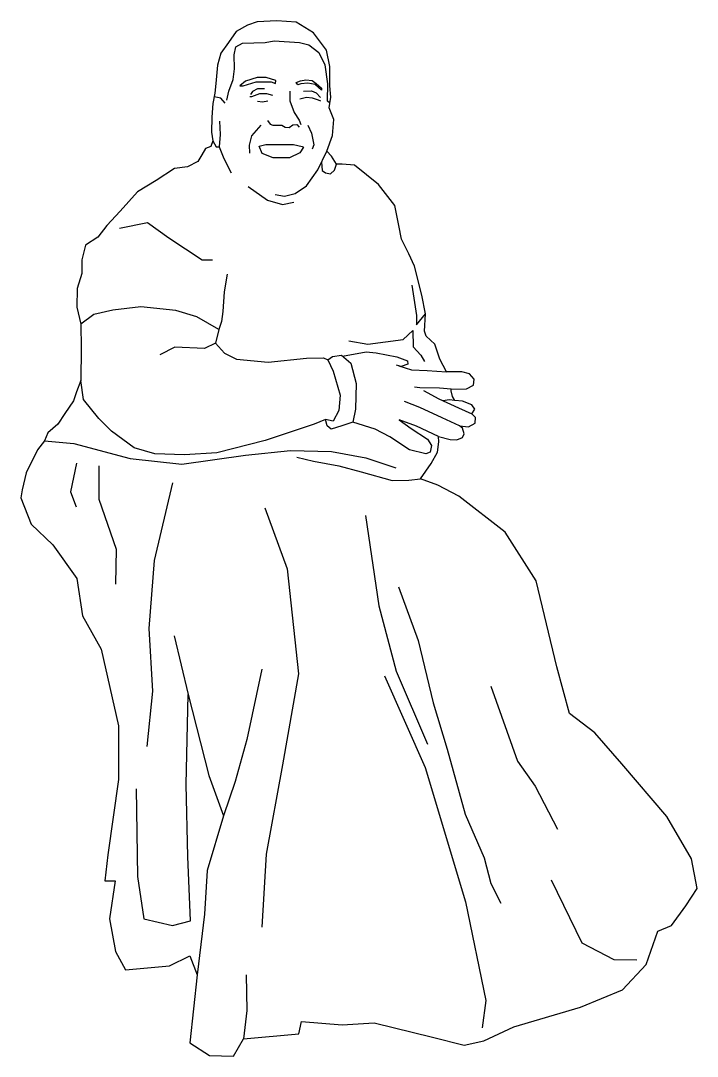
# Model space of a CAD drawing. Header units: feet. Extents: x 89 to 238, y -57 to 31.
# Drawn here: x 107.97 to 111.29, y -40.45 to -35.36 of the extents above; entities that cross this region are included whole.
import ezdxf

# ---------------------------------------------------------------- set-up
doc = ezdxf.new("R2010")
doc.units = ezdxf.units.FT
doc.header["$MEASUREMENT"] = 0
doc.layers.add('inner', color=1, linetype='Continuous')
doc.layers.add('outer', color=3, linetype='Continuous')

msp = doc.modelspace()

# ---------------------------------------------------------------- linework, layer by layer
at = {"layer": 'inner'}
for points in [[(108.9798, -35.7544), (108.9897, -35.7102), (109.0111, -35.6538), (109.0183, -35.6011), (109.0168, -35.5312), (109.0247, -35.4927), (109.0575, -35.4749), (109.1687, -35.472), (109.2129, -35.4628), (109.3377, -35.4706), (109.384, -35.4834), (109.4325, -35.5205), (109.4625, -35.5811), (109.4746, -35.6745), (109.4739, -35.7572), (109.4871, -35.7658)], [(109.166, -35.6983), (109.131, -35.6983), (109.1071, -35.7119), (109.0963, -35.7259)], [(108.9726, -35.7686), (108.9512, -35.7444), (108.9182, -35.7385)], [(109.2067, -35.7311), (109.1777, -35.7236), (109.1413, -35.7236), (109.102, -35.7381), (109.094, -35.7376)], [(109.2892, -35.7102), (109.2899, -35.7579), (109.3113, -35.8143), (109.3363, -35.8521), (109.3441, -35.8742)], [(109.3396, -35.7484), (109.3714, -35.74), (109.4, -35.7437), (109.4285, -35.7521), (109.4402, -35.7582)], [(109.3574, -35.7105), (109.3971, -35.7086), (109.4187, -35.7189), (109.4411, -35.7414)], [(109.131, -35.7596), (109.1553, -35.7624), (109.1815, -35.7578)], [(108.9448, -35.8578), (108.9484, -35.9234), (108.9427, -35.984), (108.9655, -36.0403), (109.0026, -36.1116)], [(109.1479, -35.877), (109.1016, -35.9296), (109.0906, -35.9751), (109.0914, -36.0153)], [(109.1808, -35.8549), (109.193, -35.8727), (109.2058, -35.877), (109.2379, -35.877), (109.2507, -35.877), (109.2671, -35.887), (109.2864, -35.8884), (109.3049, -35.8749), (109.3242, -35.8735), (109.3351, -35.8864)], [(109.3782, -35.877), (109.3961, -35.9168), (109.4074, -35.9744), (109.3998, -35.9956)], [(108.9123, -35.9543), (108.9284, -35.984), (108.9427, -35.984)], [(109.2172, -36.2178), (109.2643, -36.2264), (109.317, -36.2121), (109.3712, -36.1758), (109.4283, -36.0959), (109.4724, -36.0055)], [(109.4461, -36.0593), (109.4496, -36.1002), (109.4646, -36.1116), (109.4903, -36.1159), (109.5095, -36.0981), (109.5192, -36.0696)], [(109.086, -36.1779), (109.1808, -36.2457), (109.2543, -36.267), (109.3099, -36.2549)], [(108.454, -36.3834), (108.5915, -36.3552), (108.6958, -36.4298), (108.8598, -36.5391), (108.9095, -36.5391)], [(108.9824, -36.6087), (108.9675, -36.6965), (108.9608, -36.7925), (108.9542, -36.8406), (108.941, -36.8803), (108.8333, -36.819), (108.7306, -36.7876), (108.5583, -36.7693), (108.4209, -36.7859), (108.3281, -36.8074), (108.2635, -36.8541)], [(109.8898, -36.6626), (109.9113, -36.8115), (109.9126, -36.8571), (109.956, -36.8042)], [(108.941, -36.8803), (108.9244, -36.9482), (108.8714, -36.9747), (108.7256, -36.9681), (108.6511, -37.0046)], [(109.5799, -36.9363), (109.6738, -36.9524), (109.8469, -36.9296), (109.8938, -36.8853)], [(109.8938, -36.8853), (109.8965, -36.9658), (109.9327, -37.0074), (109.9515, -37.0382)], [(108.9244, -36.9482), (108.9691, -36.9963), (109.0288, -37.0261), (109.1828, -37.041), (109.3712, -37.0217), (109.4546, -37.0203), (109.4774, -37.0289), (109.5031, -37.0859), (109.5366, -37.2028), (109.5309, -37.2791), (109.5024, -37.3312), (109.4646, -37.3226), (109.4097, -37.3455), (109.1687, -37.426), (108.9312, -37.4866), (108.7729, -37.4959), (108.6275, -37.4916), (108.5262, -37.4624), (108.4136, -37.3804), (108.3515, -37.3176), (108.276, -37.225), (108.2628, -37.1315)], [(109.4774, -37.0289), (109.4995, -37.0139), (109.543, -37.0061), (109.5901, -37.0467), (109.6157, -37.1458), (109.6122, -37.272), (109.5993, -37.3355), (109.5459, -37.354), (109.4938, -37.3697), (109.4731, -37.3533), (109.4646, -37.3226)], [(109.5486, -37.0109), (109.6642, -36.9897), (109.7148, -36.9946), (109.8154, -37.0146), (109.8674, -37.0346), (109.8703, -37.0517), (109.8368, -37.0624), (109.8132, -37.056)], [(109.825, -37.0592), (109.8874, -37.0781), (109.9637, -37.0823), (110.0593, -37.0892)], [(110.0829, -37.1741), (110.0243, -37.1686), (109.928, -37.1665), (109.9024, -37.1636)], [(109.9466, -37.18), (110.0222, -37.2207), (110.1191, -37.2656), (110.184, -37.2953)], [(110.1239, -37.3543), (110.0378, -37.3148), (109.928, -37.2642), (109.8532, -37.2349)], [(110.1008, -37.2295), (110.0721, -37.2257), (110.0437, -37.2306)], [(110.0206, -37.4068), (109.9124, -37.3547), (109.8275, -37.3241), (109.8853, -37.3676), (109.9658, -37.4189), (109.9858, -37.4496), (109.9787, -37.4824), (109.958, -37.4909), (109.8774, -37.4709), (109.7804, -37.4075), (109.7099, -37.3704), (109.5993, -37.3355)], [(108.0845, -37.4267), (108.2288, -37.4407), (108.5052, -37.5145), (108.7588, -37.5414), (109.0727, -37.4971), (109.2941, -37.4743), (109.494, -37.4796), (109.6631, -37.5105), (109.8106, -37.5601)], [(109.3236, -37.5078), (109.4068, -37.5266), (109.5302, -37.5508), (109.6402, -37.5803), (109.7919, -37.6219), (109.875, -37.6205), (109.9312, -37.6139)], [(108.243, -37.5363), (108.2123, -37.6774), (108.2409, -37.751)], [(108.3513, -37.5506), (108.3513, -37.7142), (108.4372, -37.9596), (108.4331, -38.1313)], [(108.7131, -37.6339), (108.6233, -38.015), (108.5978, -38.3491), (108.6152, -38.6563), (108.587, -38.9287)], [(109.1673, -37.7571), (109.2777, -38.0557), (109.3329, -38.571), (109.2532, -39.0188), (109.1734, -39.4564), (109.153, -39.8164)], [(109.6621, -37.7939), (109.7276, -38.2377), (109.8114, -38.5587), (109.9668, -38.9166)], [(109.8237, -38.1436), (109.9198, -38.4074), (109.9934, -38.7141), (110.063, -38.9411), (110.1509, -39.2601), (110.245, -39.4748), (110.2777, -39.6016), (110.3268, -39.6977)], [(108.7212, -38.3853), (108.791, -38.6737), (108.8929, -39.0709), (108.964, -39.2681)], [(109.1519, -38.549), (109.0794, -38.8938), (109.0217, -39.1004), (108.964, -39.2681), (108.8835, -39.5378), (108.8715, -39.7511), (108.8346, -40.0505)], [(109.7542, -38.5812), (109.9546, -39.0311), (110.1529, -39.6916), (110.2531, -40.1763), (110.2347, -40.3092)], [(110.2777, -38.6323), (110.4086, -39.0004), (110.4944, -39.1231), (110.6049, -39.3337)], [(108.5347, -39.1366), (108.5414, -39.566), (108.5723, -39.7739), (108.7131, -39.8075), (108.8017, -39.7847), (108.7896, -39.4694), (108.7816, -39.1152), (108.791, -38.6737)], [(110.5742, -39.5832), (110.7235, -39.892), (110.8809, -39.9738), (110.9934, -39.9759)], [(109.0753, -40.0495), (109.0793, -40.2253), (109.0632, -40.3636)]]:
    msp.add_lwpolyline(points, dxfattribs=at)
for points in [[(109.2212, -35.6581), (109.1745, -35.6427), (109.1291, -35.6436), (109.0729, -35.6614), (109.0449, -35.6834), (109.0608, -35.6843), (109.1244, -35.6647), (109.1983, -35.6637), (109.2198, -35.6726)], [(109.3214, -35.6684), (109.3419, -35.659), (109.3681, -35.6544), (109.399, -35.6572), (109.4201, -35.6726), (109.4453, -35.6951), (109.4449, -35.7054), (109.414, -35.6778), (109.3789, -35.6707), (109.3443, -35.6745), (109.3288, -35.6792)], [(109.1388, -35.9804), (109.1725, -35.9717), (109.2312, -35.9725), (109.3074, -35.9728), (109.3502, -35.9816), (109.3567, -35.9861), (109.3396, -36.0134), (109.2881, -36.0373), (109.2077, -36.0376), (109.1535, -36.0168)]]:
    msp.add_lwpolyline(points, close=True, dxfattribs=at)
at = {"layer": 'outer'}
msp.add_lwpolyline([(109.0813, -35.3867), (109.0264, -35.4181), (108.9886, -35.4715), (108.9515, -35.5243), (108.9351, -35.5828), (108.9273, -35.6733), (108.9216, -35.7197), (108.9123, -35.7717), (108.9073, -35.8388), (108.9059, -35.9122), (108.9123, -35.9543), (108.9023, -35.9814), (108.8752, -35.9913), (108.8574, -36.0234), (108.8375, -36.0562), (108.7868, -36.0826), (108.7241, -36.0897), (108.6328, -36.1496), (108.5423, -36.2052), (108.456, -36.2994), (108.3918, -36.37), (108.3476, -36.4277), (108.2863, -36.4662), (108.2685, -36.5382), (108.2678, -36.6053), (108.2449, -36.6801), (108.2435, -36.7714), (108.2635, -36.8541), (108.2649, -36.9725), (108.2628, -37.1315), (108.2428, -37.1864), (108.2278, -37.2313), (108.1843, -37.294), (108.1508, -37.3461), (108.1009, -37.3874), (108.0845, -37.4267), (108.0503, -37.4716), (107.9947, -37.5842), (107.9761, -37.6677), (107.9683, -37.7067), (108.0197, -37.8359), (108.1257, -37.9386), (108.2433, -38.1042), (108.2714, -38.2864), (108.3642, -38.4504), (108.4487, -38.8264), (108.4487, -39.0898), (108.3957, -39.4608), (108.3808, -39.5884), (108.4321, -39.5884), (108.404, -39.7755), (108.4338, -39.9346), (108.4835, -40.0257), (108.6988, -40.0058), (108.7982, -39.9561), (108.8346, -40.0505), (108.7982, -40.3834), (108.8959, -40.4464), (109.0135, -40.4497), (109.0632, -40.3636), (109.3349, -40.3387), (109.3481, -40.2791), (109.5469, -40.2956), (109.7042, -40.2857), (109.9908, -40.3553), (110.1465, -40.395), (110.2426, -40.3735), (110.39, -40.3056), (110.7179, -40.2079), (110.9233, -40.1234), (111.0393, -39.9992), (111.0973, -39.8352), (111.1652, -39.807), (111.2347, -39.7109), (111.2911, -39.6265), (111.2629, -39.4807), (111.142, -39.272), (110.92, -39.0136), (110.7875, -38.8612), (110.6633, -38.7668), (110.602, -38.5366), (110.4993, -38.1142), (110.3469, -37.8757), (110.12, -37.6984), (110.0173, -37.6454), (109.9312, -37.6139), (109.9842, -37.5394), (110.0148, -37.4831), (110.0217, -37.4322), (110.0206, -37.4068), (110.0766, -37.4201), (110.1101, -37.4224), (110.1372, -37.4103), (110.1465, -37.3924), (110.1378, -37.3658), (110.1239, -37.3543), (110.1673, -37.3583), (110.1996, -37.341), (110.2025, -37.3127), (110.184, -37.2953), (110.1979, -37.2711), (110.1834, -37.2509), (110.1378, -37.2324), (110.1008, -37.2295), (110.0881, -37.2093), (110.0829, -37.1821), (110.0829, -37.1741), (110.1569, -37.1723), (110.1915, -37.1544), (110.195, -37.1238), (110.173, -37.0984), (110.1355, -37.0892), (110.0593, -37.0892), (110.0269, -37.0262), (110.0028, -36.9531), (109.9593, -36.914), (109.9506, -36.889), (109.956, -36.8042), (109.9376, -36.7129), (109.9028, -36.5695), (109.8745, -36.5086), (109.8376, -36.4369), (109.8245, -36.3706), (109.8061, -36.2717), (109.7256, -36.1685), (109.6083, -36.0739), (109.5463, -36.0696), (109.5192, -36.0696), (109.4952, -36.0294), (109.4724, -36.0055), (109.4996, -35.9283), (109.5061, -35.849), (109.4832, -35.7915), (109.491, -35.7401), (109.486, -35.6845), (109.4867, -35.589), (109.4703, -35.5084), (109.4069, -35.4242), (109.3206, -35.3708), (109.2265, -35.3644), (109.1295, -35.3693)], close=True, dxfattribs=at)

doc.saveas('drawing.dxf')
